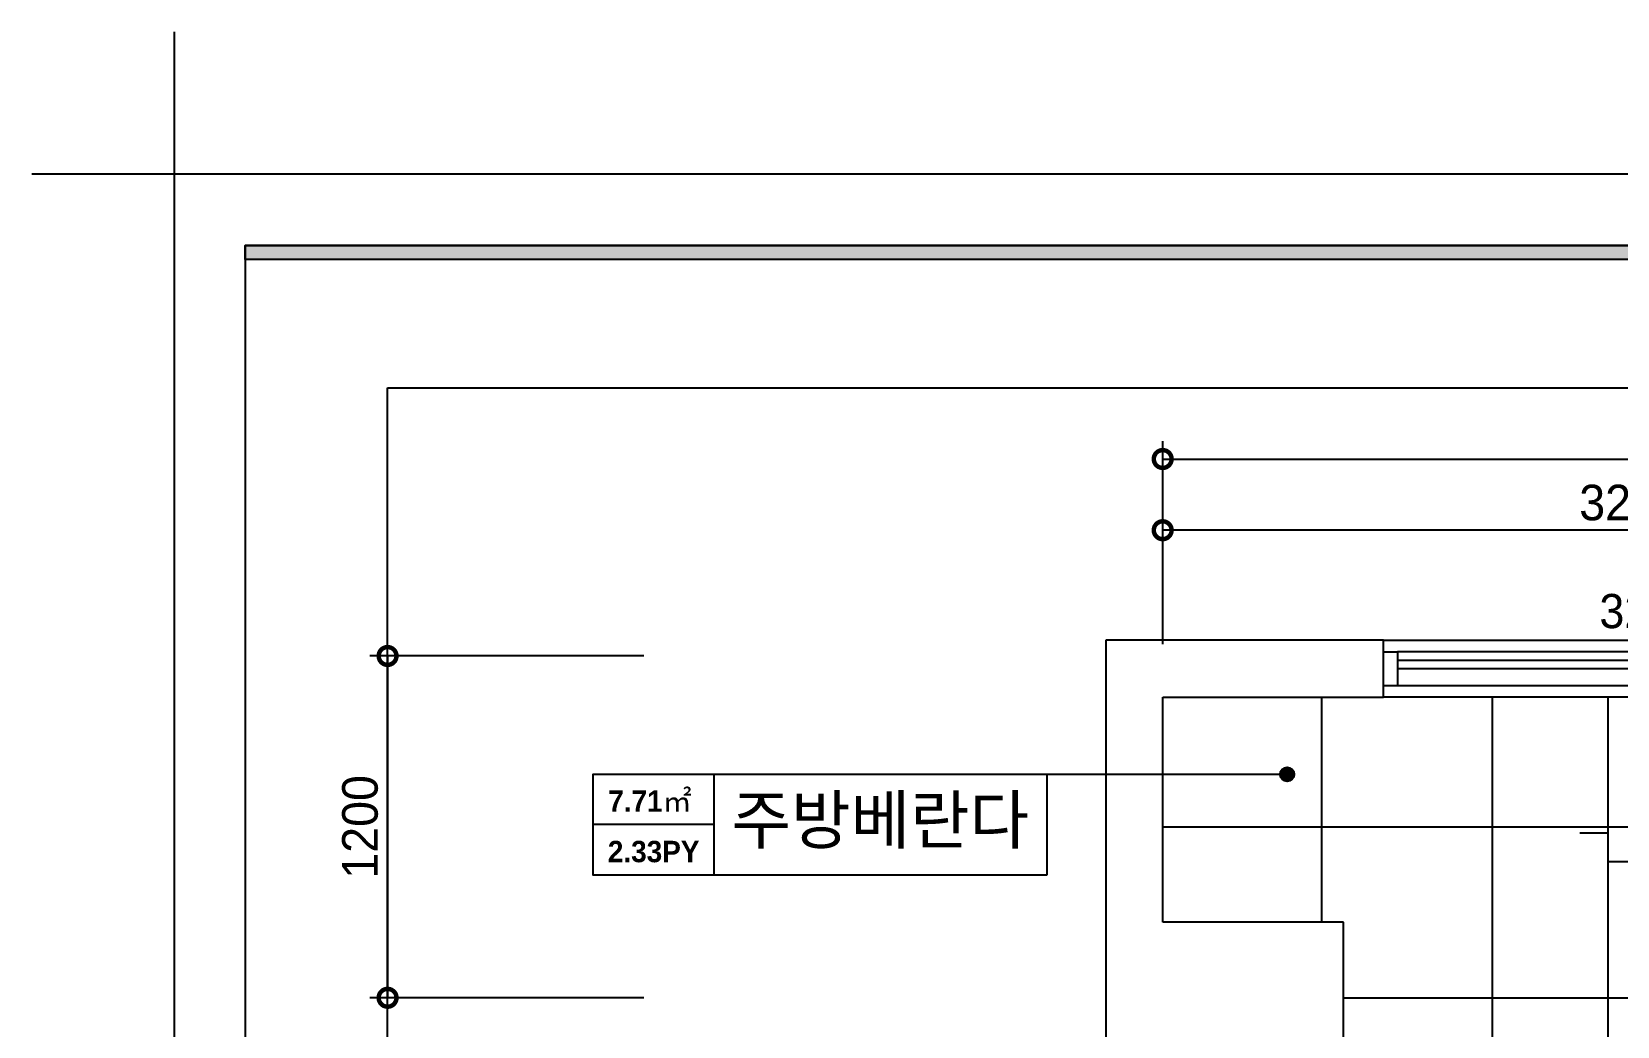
# Model space of a CAD drawing. Header units: inches. Extents: x 15866 to 103813, y -56635 to -28561.
# Drawn here: x 15866 to 21436, y -32053 to -28561 of the extents above; entities that cross this region are included whole.
import ezdxf
from ezdxf.enums import TextEntityAlignment as Align

# ---------------------------------------------------------------- set-up
doc = ezdxf.new("R2010")
doc.units = ezdxf.units.IN
doc.header["$LTSCALE"] = 50
doc.header["$MEASUREMENT"] = 0
for name, color, linetype in [('0-ELC TEXT', 7, 'Continuous'), ('03-TEXT', 3, 'Continuous'), ('04-WIN', 4, 'Continuous'), ('07-DIM WAL', 5, 'Continuous'), ('08-HAT', 8, 'Continuous'), ('2-con', 2, 'Continuous'), ('FORM(YOURNAME)-11', 1, 'Continuous')]:
    doc.layers.add(name, color=color, linetype=linetype)
doc.styles.add('YOURNAME', font='HY울릉도M.TTF')
doc.styles.add('넥슨고딕', font='NEXONLv1GothicBold.ttf')
doc.styles.add('스타일1', font='HY울릉도M.TTF')
doc.styles.add('코레일둥고', font='Korail_Round_Gothic_Medium.ttf')
doc.dimstyles.new('50', dxfattribs={"dimscale": 50, "dimtxt": 2.5, "dimasz": 2.5, "dimexe": 1.25, "dimexo": 2, "dimtad": 1, "dimdec": 0, "dimtxsty": '스타일1', "dimblk": 'DOTSMALL', "dimcen": 2.5, "dimclrd": 1, "dimclre": 1, "dimclrt": 2, "dimadec": 0, "dimazin": 0, "dimtfac": 1, "dimtdec": 0, "dimtix": 1, "dimtmove": 0, "dimatfit": 3, "dimldrblk": 'DOTSMALL', "dimfxl": 1.25, "dimarcsym": 0})

# ---------------------------------------------------------------- blocks, each defined once
blk = doc.blocks.new('FORM-PLAN')
at = {"layer": 'FORM(YOURNAME)-11'}
h = blk.add_hatch(color=256, dxfattribs=at)
h.dxf.hatch_style = 1
h.paths.add_polyline_path([(-71444, 55115), (10556, 55115), (10556, 54915), (-71444, 54915)])
h.paths.add_polyline_path([(-71444, -2085), (10556, -2085), (10556, -2285), (-71444, -2285)])
at = {"layer": 'Defpoints', "color": 1}
blk.add_lwpolyline([(-72444, 58115), (-72444, 56115), (-74444, 56115)], dxfattribs=at)
at = {"layer": 'Defpoints', "color": 158}
for points in [[(-71444, -2285), (10556, -2285), (10556, 55115), (-71444, 55115)], [(-69444, 53115), (-64, 53115), (-64, 1215), (-69444, 1215)]]:
    blk.add_lwpolyline(points, close=True, dxfattribs=at)
at = {"layer": 'FORM(YOURNAME)-11', "color": 250}
blk.add_lwpolyline([(-72444, -3285), (11556, -3285), (11556, 56115), (-72444, 56115)], close=True, dxfattribs=at)
at = {"layer": 'FORM(YOURNAME)-11'}
blk.add_lwpolyline([(-71444, 55115), (10556, 55115), (10556, 54915), (-71444, 54915)], close=True, dxfattribs=at)
at = {"layer": 'FORM(YOURNAME)-11', "color": 3, "style": 'YOURNAME'}
for tag, height, p in [('1', 450, (9905, 18188)), ('2', 450, (9905, 17544)), ('3', 450, (9905, 16257)), ('4', 450, (9905, 14326)), ('5', 515, (9905, 12009)), ('6', 515, (9905, 9757)), ('7', 515, (9905, 7504)), ('8', 515, (9905, 5252)), ('9', 515, (9905, 2999)), ('10', 515, (5655, 811)), ('11', 515, (9905, 747)), ('12', 515, (5655, -1441)), ('13', 515, (9905, -1441))]:
    blk.add_attdef(tag, text='', height=height, dxfattribs=at).set_placement(p, align=Align.MIDDLE_RIGHT)
blk = doc.blocks.new('vudausewh')
blk.add_line((21404, -31952.6), (21404, -30897.6))
blk.add_lwpolyline([(21504, -31475.1), (21404, -31475.1), (21404, -31375.1), (21304, -31375.1)])
at = {"layer": '04-WIN'}
blk.add_lwpolyline([(25414, -30552.6), (25414, -30752.6), (23129, -30752.6), (23129, -30897.6), (20614, -30897.6), (20614, -30697.6), (22929, -30697.6), (22929, -30552.6), (25414, -30552.6)], dxfattribs=at)
at = {"layer": '2-con'}
for p, q in [((20614, -30697.6), (19639, -30697.6)), ((19639, -30697.6), (19639, -41674.6)), ((20614, -30897.6), (20614, -30697.6)), ((19839, -31687.6), (19839, -30897.6)), ((19839, -30897.6), (20614, -30897.6)), ((20474, -31687.6), (19839, -31687.6)), ((20474, -32723.7), (20474, -31687.6)), ((21404, -32723.7), (21404, -31952.6)), ((21404, -31952.6), (22272, -31952.6))]:
    blk.add_line(p, q, dxfattribs=at)
at = {"layer": '04-WIN', "style": '코레일둥고'}
blk.add_text('3280*1210', height=120, dxfattribs=at).set_placement((21373, -30654.9))
blk = doc.blocks.new('_DOTSMALL')
at = {"color": 0, "linetype": 'ByBlock', "const_width": 0.5}
blk.add_lwpolyline([(-0.0625, 0, 1), (0.0625, 0, 1)], format="xyb", close=True, dxfattribs=at)
blk = doc.blocks.new('*D46')
at = {"layer": '07-DIM WAL', "color": 1, "lineweight": -2, "transparency": 16777216}
for p, q in [((19839, -30644.3), (19839, -29998.6)), ((25414, -30644.3), (25414, -29998.6)), ((19839, -30061.1), (25414, -30061.1))]:
    blk.add_line(p, q, dxfattribs=at)
at = {"layer": 'Defpoints', "color": 0, "transparency": 16777216}
for p in [(25414, -30061.1), (19839, -30744.3), (25414, -30744.3)]:
    blk.add_point(p, dxfattribs=at)
at = {"layer": '07-DIM WAL', "color": 1, "lineweight": -2, "transparency": 16777216, "xscale": 125, "yscale": 125, "zscale": 125, "rotation": 180}
blk.add_blockref('_DOTSMALL', (19839, -30061.1), dxfattribs=at)
at = {"layer": '07-DIM WAL', "color": 1, "lineweight": -2, "transparency": 16777216, "xscale": 125, "yscale": 125, "zscale": 125}
blk.add_blockref('_DOTSMALL', (25414, -30061.1), dxfattribs=at)
at = {"layer": '07-DIM WAL', "color": 2, "transparency": 16777216, "insert": (22626.5, -29966.1), "char_height": 125, "attachment_point": 5, "style": '스타일1'}
blk.add_mtext('5575', dxfattribs=at)
blk = doc.blocks.new('*D48')
at = {"layer": '07-DIM WAL', "color": 1, "lineweight": -2, "transparency": 16777216}
for p, q in [((19839, -30711.1), (19839, -30248.6)), ((23129, -30725.1), (23129, -30248.6)), ((23129, -30311.1), (19839, -30311.1))]:
    blk.add_line(p, q, dxfattribs=at)
at = {"layer": 'Defpoints', "color": 0, "transparency": 16777216}
for p in [(19839, -30311.1), (19839, -30811.1), (23129, -30825.1)]:
    blk.add_point(p, dxfattribs=at)
at = {"layer": '07-DIM WAL', "color": 1, "lineweight": -2, "transparency": 16777216, "xscale": 125, "yscale": 125, "zscale": 125, "rotation": 180}
blk.add_blockref('_DOTSMALL', (19839, -30311.1), dxfattribs=at)
at = {"layer": '07-DIM WAL', "color": 1, "lineweight": -2, "transparency": 16777216, "xscale": 125, "yscale": 125, "zscale": 125}
blk.add_blockref('_DOTSMALL', (23129, -30311.1), dxfattribs=at)
at = {"layer": '07-DIM WAL', "color": 2, "transparency": 16777216, "insert": (21484, -30214.7), "char_height": 125, "attachment_point": 5, "style": '스타일1'}
blk.add_mtext('3290', dxfattribs=at)
blk = doc.blocks.new('*D49')
at = {"layer": '07-DIM WAL', "color": 1, "lineweight": -2, "transparency": 16777216}
for p, q in [((18016.5, -30752.6), (17054, -30752.6)), ((17116.5, -30752.6), (17116.5, -31952.6)), ((18016.5, -31952.6), (17054, -31952.6))]:
    blk.add_line(p, q, dxfattribs=at)
at = {"layer": 'Defpoints', "color": 0, "transparency": 16777216}
for p in [(18116.5, -30752.6), (17116.5, -31952.6), (18116.5, -31952.6)]:
    blk.add_point(p, dxfattribs=at)
at = {"layer": '07-DIM WAL', "color": 1, "lineweight": -2, "transparency": 16777216, "xscale": 125, "yscale": 125, "zscale": 125}
for p, rotation in [((17116.5, -30752.6), 90), ((17116.5, -31952.6), 270)]:
    blk.add_blockref('_DOTSMALL', p, dxfattribs=dict(at, rotation=rotation))
at = {"layer": '07-DIM WAL', "color": 2, "transparency": 16777216, "insert": (17020.2, -31352.6), "char_height": 125, "attachment_point": 5, "rotation": 90, "style": '스타일1'}
blk.add_mtext('1200', dxfattribs=at)

msp = doc.modelspace()

# ---------------------------------------------------------------- hatches: boundary and pattern name
at = {"layer": '0-ELC TEXT'}
h = msp.add_hatch(color=256, dxfattribs=at)
h.dxf.hatch_style = 1
edge = h.paths.add_edge_path()
edge.add_arc((20276.1, -31167.8), 25, 90, 450)
at = {"layer": '08-HAT', "transparency": 33554687}
h = msp.add_hatch(dxfattribs=at)
h.set_pattern_fill('_USER', color=256, scale=600, double=1, pattern_type=0)
h.set_pattern_definition([(0, (23997, -31952.56), (0, 600), []), (90, (23997, -31952.56), (-600, 4e-14), [])])
h.paths.add_polyline_path([(23997, -32652.6), (23997, -31952.6), (21404, -31952.6), (21404, -32723.7), (20474, -32723.7), (20474, -31687.6), (19839, -31687.6), (19839, -30897.6), (23129, -30897.6), (23129, -30752.6), (25414, -30752.6), (25414, -31892.6), (25354, -31892.6), (25354, -32652.6)])

# ---------------------------------------------------------------- linework, layer by layer
at = {"layer": '0-ELC TEXT'}
for p, q in [((18263.8, -31521.6), (18263.8, -31167.8)), ((18263.8, -31344.7), (17839.1, -31344.7))]:
    msp.add_line(p, q, dxfattribs=at)
msp.add_lwpolyline([(19431.9, -31521.6), (17839.1, -31521.6), (17839.1, -31167.8), (19431.9, -31167.8)], close=True, dxfattribs=at)
msp.add_lwpolyline([(19431.9, -31167.8), (20276.1, -31167.8)], dxfattribs=at)
msp.add_circle((20276.1, -31167.8), 25, dxfattribs=at)
at = {"layer": '04-WIN'}
for p, q in [((22879, -30737.6), (20664, -30737.6)), ((22879, -30857.6), (20664, -30857.6))]:
    msp.add_line(p, q, dxfattribs=at)
msp.add_lwpolyline([(20664, -30857.6), (20614, -30857.6), (20614, -30737.6), (20664, -30737.6)], close=True, dxfattribs=at)
msp.add_lwpolyline([(20664, -30767.6), (21801.5, -30767.6), (21801.5, -30797.6), (20664, -30797.6)], dxfattribs=at)

# ---------------------------------------------------------------- block references
msp.add_blockref('vudausewh', (0, 0))
at = {"layer": '07-DIM WAL', "xscale": 0.2500000000000001, "yscale": 0.2500000000000001, "zscale": 0.2500000000000001}
msp.add_blockref('FORM-PLAN', (34477.5, -43089.9), dxfattribs=at)

# ---------------------------------------------------------------- texts
at = {"layer": '03-TEXT'}
for s, height, style, p in [('7.71㎡', 75, '넥슨고딕', (18038.1, -31299.6)), ('주방베란다', 166.67, '코레일둥고', (18847.1, -31411.5)), ('2.33PY', 75, '넥슨고딕', (18051, -31476.5))]:
    msp.add_text(s, height=height, dxfattribs=dict(at, style=style)).set_placement(p, align=Align.CENTER)

# ---------------------------------------------------------------- dimensions: what is measured, and where the dimension line sits
at = {"layer": '07-DIM WAL'}
for base, p1, p2, angle, picture, middle in [((25414, -30061.1), (19839, -30744.3), (25414, -30744.3), 180, '*D46', (22626.5, -29966.1)), ((19839, -30311.1), (23129, -30825.1), (19839, -30811.1), 180, '*D48', (21484, -30214.7)), ((17116.5, -31952.6), (18116.5, -30752.6), (18116.5, -31952.6), 90, '*D49', (17020.2, -31352.6))]:
    dim = msp.add_linear_dim(base=base, p1=p1, p2=p2, angle=angle, dimstyle='50', dxfattribs=at)
    dim.commit()
    dim.dimension.update_dxf_attribs({"geometry": picture, "text_midpoint": middle})

doc.saveas('drawing.dxf')
